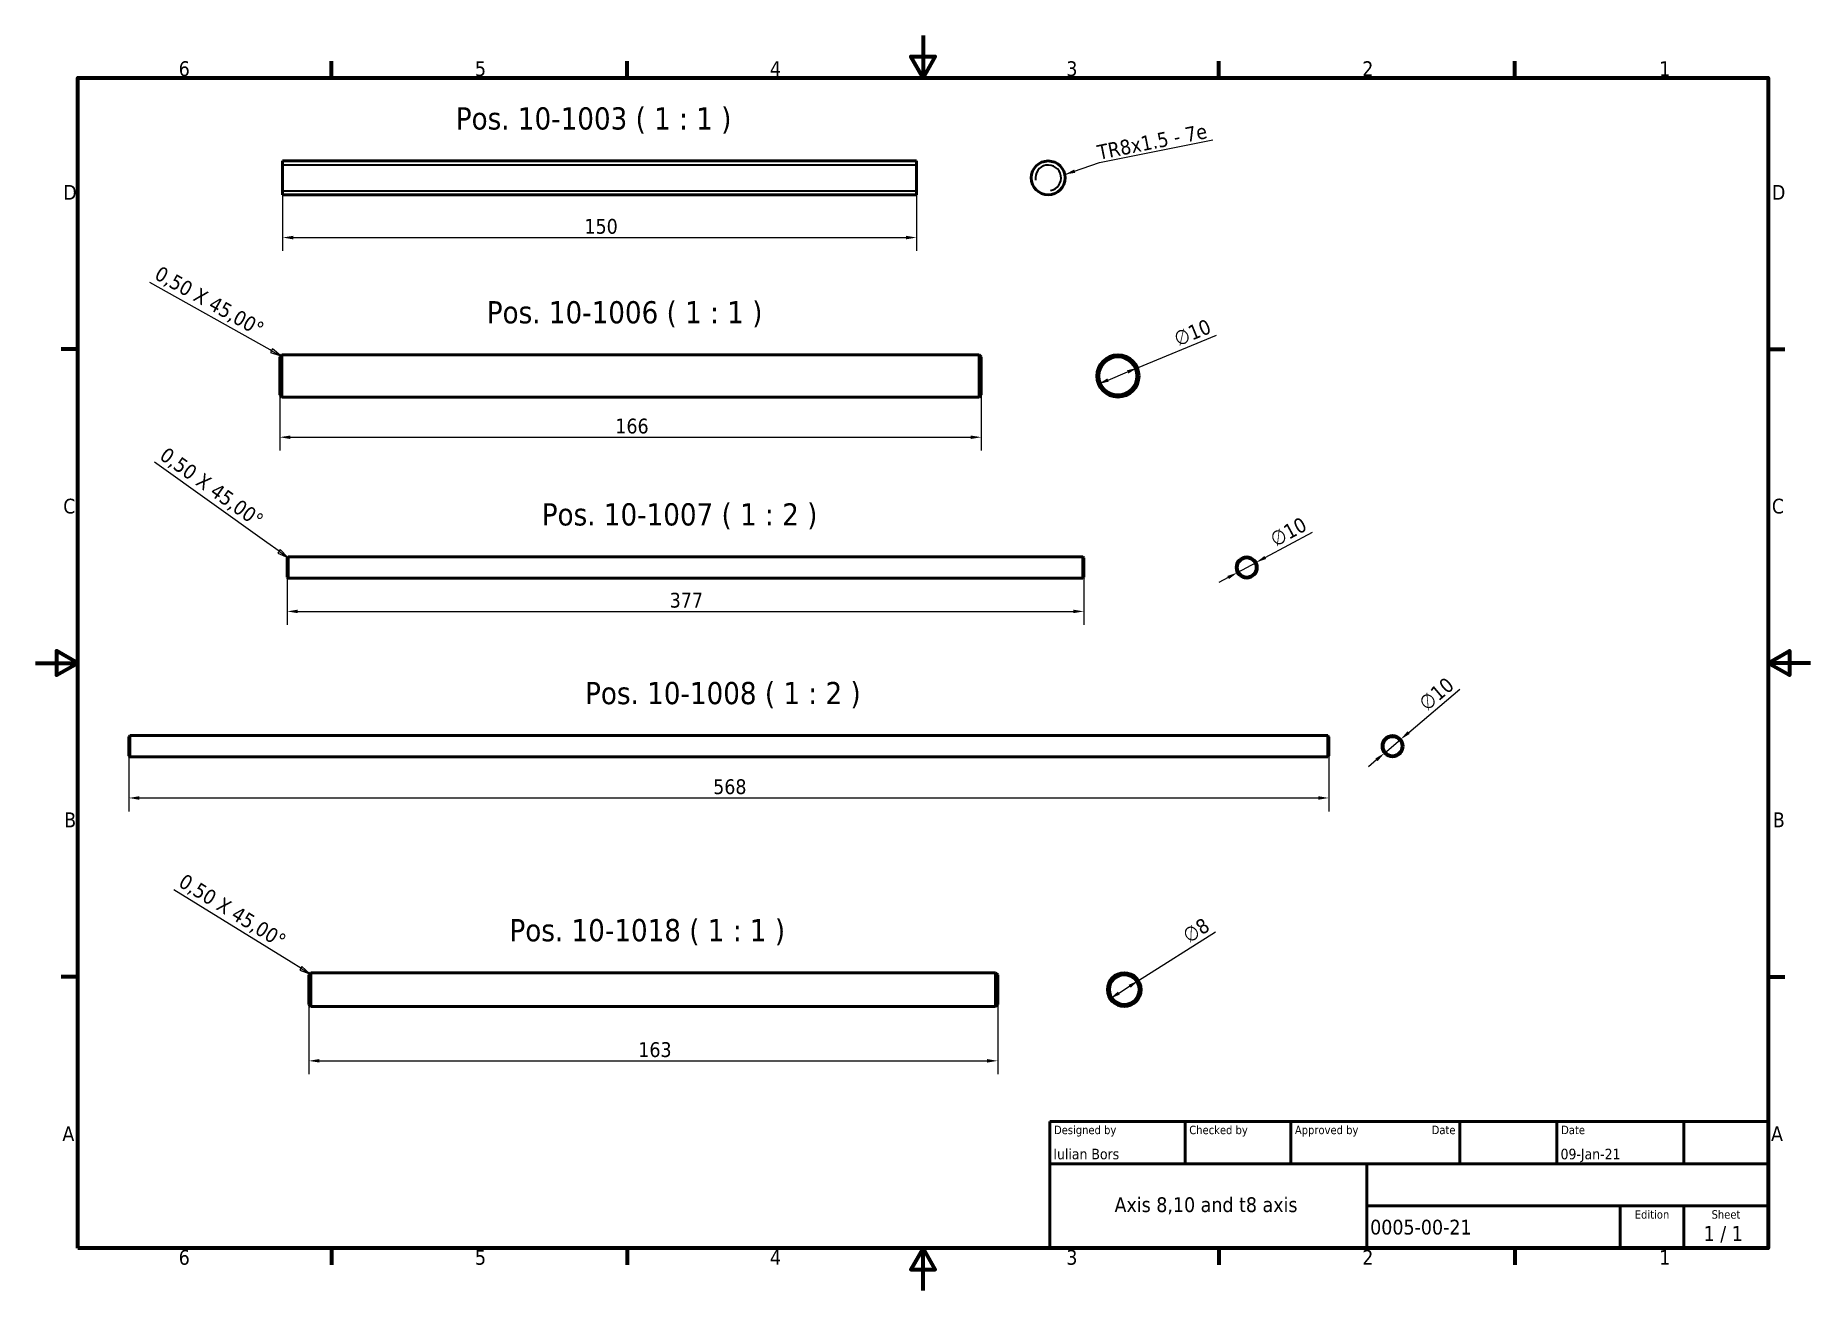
# Model space of a CAD drawing. Header units: millimetres. Extents: x 0 to 420, y 0 to 297.
import ezdxf
from ezdxf.enums import TextEntityAlignment as Align

# ---------------------------------------------------------------- set-up
doc = ezdxf.new("R2010")
doc.units = ezdxf.units.MM
for name, color, linetype, lineweight in [('Border (ISO)', 7, 'Continuous', 70), ('Dimension (ISO)', 7, 'Continuous', 25), ('Symbol (ISO)', 7, 'Continuous', 25), ('Title (ISO)', 7, 'Continuous', 50), ('Visible (ISO)', 7, 'Continuous', 50), ('Visible Narrow (ISO)', 7, 'Continuous', 35)]:
    doc.layers.add(name, color=color, linetype=linetype, lineweight=lineweight)
doc.styles.add('Label Text (ISO)', font='tahoma.ttf')
doc.styles.add('Note Text (ISO)', font='tahoma.ttf')
doc.styles.add('Text Style39', font='tahoma.ttf')
doc.styles.add('Text Style41', font='tahoma.ttf')
doc.dimstyles.new('Default (ISO)', dxfattribs={"dimtxt": 3.5, "dimasz": 2.5, "dimexe": 3.175, "dimexo": 0, "dimgap": 0.762, "dimtad": 1, "dimrnd": 1e-08, "dimzin": 0, "dimtxsty": 'Note Text (ISO)', "dimcen": 0.09, "dimdle": 10, "dimclrd": 256, "dimclre": 256, "dimclrt": 256, "dimazin": 0, "dimtfac": 1.001486, "dimtmove": 0, "dimatfit": 3, "dimfxl": 1, "dimtolj": 1, "dimtzin": 0, "dimlwd": -1, "dimlwe": -1, "dimarcsym": 0})
doc.dimstyles.new('Default (ISO)$7', dxfattribs={"dimtxt": 3.5, "dimasz": 2.5, "dimexe": 3.175, "dimexo": 0, "dimgap": 0.762, "dimtad": 1, "dimrnd": 1e-08, "dimzin": 0, "dimtxsty": 'Note Text (ISO)', "dimcen": 0.09, "dimdle": 10, "dimclrd": 256, "dimclre": 256, "dimclrt": 256, "dimazin": 0, "dimtfac": 1.001486, "dimtmove": 0, "dimatfit": 3, "dimfxl": 1, "dimtolj": 1, "dimtzin": 0, "dimlwd": -1, "dimlwe": -1, "dimarcsym": 0})

# ---------------------------------------------------------------- blocks, each defined once
blk = doc.blocks.new('Borders Default Border')
at = {"layer": 'Border (ISO)'}
for p, q in [((70, 287), (70, 290.9)), ((140, 287), (140, 290.9)), ((280, 287), (280, 290.9)), ((350, 287), (350, 290.9)), ((10, 222.75), (6.1, 222.75)), ((410, 222.75), (413.9, 222.75)), ((10, 74.25), (6.1, 74.25)), ((410, 74.25), (413.9, 74.25)), ((70, 10), (70, 6.1)), ((140, 10), (140, 6.1)), ((280, 10), (280, 6.1)), ((350, 10), (350, 6.1))]:
    blk.add_line(p, q, dxfattribs=at)
at = {"layer": 'Border (ISO)', "flags": 128}
for points in [[(210, 297), (210, 287), (207.11, 292), (212.89, 292), (210, 287)], [(10, 10), (10, 287), (410, 287), (410, 10), (10, 10)], [(0, 148.5), (10, 148.5), (5, 151.39), (5, 145.61), (10, 148.5)], [(420, 148.5), (410, 148.5), (415, 151.39), (415, 145.61), (410, 148.5)], [(210, 0), (210, 10), (207.11, 5), (212.89, 5), (210, 10)]]:
    blk.add_lwpolyline(points, dxfattribs=at)
at = {"layer": 'Border (ISO)', "char_height": 3.5, "attachment_point": 7, "style": 'Note Text (ISO)'}
for s, insert in [('6', (33.88, 287.33)), ('5', (103.98, 287.33)), ('4', (173.78, 287.4)), ('3', (243.91, 287.33)), ('2', (313.94, 287.4)), ('1', (384.21, 287.4)), ('D', (6.57, 258.13)), ('D', (410.87, 258.13)), ('C', (6.56, 183.81)), ('C', (410.86, 183.81)), ('B', (6.78, 109.63)), ('B', (411.08, 109.63)), ('A', (6.36, 35.38)), ('A', (410.66, 35.38)), ('6', (33.88, 6.03)), ('5', (103.98, 6.03)), ('4', (173.78, 6.1)), ('3', (243.91, 6.03)), ('2', (313.94, 6.1)), ('1', (384.21, 6.1))]:
    blk.add_mtext(s, dxfattribs=dict(at, insert=insert))
blk = doc.blocks.new('Title Blocks ISO')
at = {"layer": 'Title (ISO)'}
for p, q in [((270.07, 130), (100.07, 130)), ((100.07, 130), (100.07, 100)), ((132.07, 120), (132.07, 130)), ((157.07, 120), (157.07, 130)), ((197.07, 120), (197.07, 130)), ((220.07, 120), (220.07, 130)), ((250.07, 120), (250.07, 130)), ((270.07, 100), (270.07, 130)), ((100.07, 120), (270.07, 120)), ((175.07, 120), (175.07, 100)), ((270.07, 110), (175.07, 110)), ((235.07, 100), (235.07, 110)), ((250.07, 100), (250.07, 110)), ((100.07, 100), (270.07, 100))]:
    blk.add_line(p, q, dxfattribs=at)
at = {"layer": 'Title (ISO)', "style": 'Text Style41'}
for s, p in [('Designed by', (101.07, 129)), ('Checked by', (133.07, 129)), ('Approved by', (158.07, 129)), ('Date', (221.07, 129))]:
    blk.add_text(s, height=2, dxfattribs=at).set_placement(p, align=Align.TOP_LEFT)
blk.add_text('Date', height=2, dxfattribs=at).set_placement((196.07, 129), align=Align.TOP_RIGHT)
for s, p in [('Edition', (242.57, 109)), ('Sheet', (260.07, 109))]:
    blk.add_text(s, height=2, dxfattribs=at).set_placement(p, align=Align.TOP_CENTER)
at = {"layer": 'Title (ISO)', "style": 'Note Text (ISO)'}
blk.add_text('1 / 1 ', height=3.5, dxfattribs=at).set_placement((260.07, 103.5), align=Align.MIDDLE_CENTER)
at = {"layer": 'Title (ISO)'}
for tag, p, height, style in [('AUTHOR_001', (100.92, 121.05), 2.5, 'Text Style39'), ('CREATION_DATE_001', (220.93, 121.05), 2.5, 'Text Style39'), ('COMPANY_001', (115.39, 108.56), 3.5, 'Note Text (ISO)'), ('PART_NUMBER_001', (175.88, 103.25), 3.5, 'Note Text (ISO)')]:
    blk.add_attdef(tag, p, '', height=height, dxfattribs=dict(at, style=style))
at = {"layer": 'Title (ISO)', "style": 'Text Style39'}
for tag, p in [('CHECKED_BY', (133.07, 121)), ('ENG_APPROVED_BY', (158.07, 121))]:
    blk.add_attdef(tag, text='', height=2.5, dxfattribs=at).set_placement(p, align=Align.BOTTOM_LEFT)
blk.add_attdef('ENG_APPROVAL_DATE', text='', height=2.5, dxfattribs=at).set_placement((196.07, 121), align=Align.BOTTOM_RIGHT)
at = {"layer": 'Title (ISO)', "style": 'Note Text (ISO)'}
for tag, p in [('TITLE', (222.57, 115)), ('REVISION_NUMBER', (242.57, 103.5))]:
    blk.add_attdef(tag, text='', height=3.5, dxfattribs=at).set_placement(p, align=Align.MIDDLE_CENTER)
blk = doc.blocks.new('*D6')
at = {"layer": 'Defpoints', "color": 0, "transparency": 16777216}
for p in [(57.79, 211.93), (223.79, 211.93), (223.79, 201.93)]:
    blk.add_point(p, dxfattribs=at)
at = {"layer": 'Dimension (ISO)', "transparency": 16777216}
for p, q in [((57.79, 211.93), (57.79, 198.75)), ((223.79, 211.93), (223.79, 198.75)), ((60.29, 201.93), (221.29, 201.93))]:
    blk.add_line(p, q, dxfattribs=at)
for points in [[(60.29, 202.34), (60.29, 201.51), (57.79, 201.93)], [(221.29, 202.34), (221.29, 201.51), (223.79, 201.93)]]:
    blk.add_solid(points, dxfattribs=at)
at = {"layer": 'Dimension (ISO)', "transparency": 16777216, "insert": (137.2, 206.33), "char_height": 3.5, "attachment_point": 1, "style": 'Note Text (ISO)'}
blk.add_mtext('\\A1;166', dxfattribs=at)
blk = doc.blocks.new('*D7')
at = {"layer": 'Defpoints', "color": 0, "transparency": 16777216}
for p in [(251.49, 214.52), (260.73, 218.34)]:
    blk.add_point(p, dxfattribs=at)
at = {"layer": 'Dimension (ISO)', "transparency": 16777216}
for p, q in [((260.73, 218.34), (279.42, 226.05)), ((253.8, 215.47), (258.42, 217.38))]:
    blk.add_line(p, q, dxfattribs=at)
for points in [[(253.64, 215.86), (253.96, 215.09), (251.49, 214.52)], [(258.26, 217.77), (258.58, 217), (260.73, 218.34)]]:
    blk.add_solid(points, dxfattribs=at)
at = {"layer": 'Dimension (ISO)', "transparency": 16777216, "insert": (268.98, 226.64), "char_height": 3.5, "attachment_point": 1, "rotation": 22.4288, "style": 'Note Text (ISO)'}
blk.add_mtext('\\A1;∅10', dxfattribs=at)
blk = doc.blocks.new('*D8')
at = {"layer": 'Defpoints', "color": 0, "transparency": 16777216}
for p in [(64.67, 67.7), (227.67, 67.7), (227.67, 54.35)]:
    blk.add_point(p, dxfattribs=at)
at = {"layer": 'Dimension (ISO)', "transparency": 16777216}
for p, q in [((64.67, 67.7), (64.67, 51.18)), ((227.67, 67.7), (227.67, 51.18)), ((67.17, 54.35), (225.17, 54.35))]:
    blk.add_line(p, q, dxfattribs=at)
for points in [[(67.17, 54.77), (67.17, 53.94), (64.67, 54.35)], [(225.17, 54.77), (225.17, 53.94), (227.67, 54.35)]]:
    blk.add_solid(points, dxfattribs=at)
at = {"layer": 'Dimension (ISO)', "transparency": 16777216, "insert": (142.63, 58.76), "char_height": 3.5, "attachment_point": 1, "style": 'Note Text (ISO)'}
blk.add_mtext('\\A1;163', dxfattribs=at)
blk = doc.blocks.new('*D9')
at = {"layer": 'Defpoints', "color": 0, "transparency": 16777216}
for p in [(260.99, 73.34), (254.24, 69.06)]:
    blk.add_point(p, dxfattribs=at)
at = {"layer": 'Dimension (ISO)', "transparency": 16777216}
for p, q in [((260.99, 73.34), (279.22, 84.88)), ((256.35, 70.4), (258.88, 72))]:
    blk.add_line(p, q, dxfattribs=at)
for points in [[(258.66, 72.35), (259.11, 71.65), (260.99, 73.34)], [(256.13, 70.75), (256.57, 70.04), (254.24, 69.06)]]:
    blk.add_solid(points, dxfattribs=at)
at = {"layer": 'Dimension (ISO)', "transparency": 16777216, "insert": (271.03, 85.06), "char_height": 3.5, "attachment_point": 1, "rotation": 32.3519, "style": 'Note Text (ISO)'}
blk.add_mtext('\\A1;∅8', dxfattribs=at)
blk = doc.blocks.new('Chamfer Note1')
at = {"layer": 'Symbol (ISO)'}
for p, q in [((60.49, 77.68), (32.72, 94.82)), ((62.79, 76.26), (60.49, 77.68)), ((63.05, 76.69), (62.53, 75.84)), ((62.53, 75.84), (64.92, 74.95)), ((62.79, 76.26), (64.92, 74.95)), ((64.92, 74.95), (63.05, 76.69))]:
    blk.add_line(p, q, dxfattribs=at)
at = {"layer": 'Symbol (ISO)', "flags": 128}
blk.add_lwpolyline([(62.53, 75.84), (64.92, 74.95), (63.05, 76.69), (62.53, 75.84)], dxfattribs=at)
at = {"layer": 'Symbol (ISO)'}
blk.add_solid([(62.53, 75.84), (64.92, 74.95), (63.05, 76.69), (62.53, 75.84)], dxfattribs=at)
at = {"layer": 'Symbol (ISO)', "insert": (33.28, 95.37), "char_height": 3.5, "attachment_point": 7, "rotation": 328.3168, "style": 'Note Text (ISO)'}
blk.add_mtext('0,50 X 45,00°', dxfattribs=at)
blk = doc.blocks.new('Chamfer Note2')
at = {"layer": 'Symbol (ISO)'}
for p, q in [((55.54, 222.58), (27.07, 238.53)), ((56.11, 222.84), (55.62, 221.96)), ((58.04, 221.18), (56.11, 222.84)), ((55.86, 222.4), (55.54, 222.58)), ((55.62, 221.96), (58.04, 221.18)), ((55.86, 222.4), (58.04, 221.18))]:
    blk.add_line(p, q, dxfattribs=at)
at = {"layer": 'Symbol (ISO)', "flags": 128}
blk.add_lwpolyline([(55.62, 221.96), (58.04, 221.18), (56.11, 222.84), (55.62, 221.96)], dxfattribs=at)
at = {"layer": 'Symbol (ISO)'}
blk.add_solid([(55.62, 221.96), (58.04, 221.18), (56.11, 222.84), (55.62, 221.96)], dxfattribs=at)
at = {"layer": 'Symbol (ISO)', "insert": (27.61, 239.1), "char_height": 3.5, "attachment_point": 7, "rotation": 330.7385, "style": 'Note Text (ISO)'}
blk.add_mtext('0,50 X 45,00°', dxfattribs=at)
blk = doc.blocks.new('*D12')
at = {"layer": 'Defpoints', "color": 0, "transparency": 16777216}
for p in [(22.05, 126.56), (306.05, 126.56), (306.05, 116.56)]:
    blk.add_point(p, dxfattribs=at)
at = {"layer": 'Dimension (ISO)', "transparency": 16777216}
for p, q in [((22.05, 126.56), (22.05, 113.38)), ((306.05, 126.56), (306.05, 113.38)), ((24.55, 116.56), (303.55, 116.56))]:
    blk.add_line(p, q, dxfattribs=at)
for points in [[(24.55, 116.97), (24.55, 116.14), (22.05, 116.56)], [(303.55, 116.97), (303.55, 116.14), (306.05, 116.56)]]:
    blk.add_solid(points, dxfattribs=at)
at = {"layer": 'Dimension (ISO)', "transparency": 16777216, "insert": (160.35, 120.98), "char_height": 3.5, "attachment_point": 1, "style": 'Note Text (ISO)'}
blk.add_mtext('\\A1;568', dxfattribs=at)
blk = doc.blocks.new('*D13')
at = {"layer": 'Defpoints', "color": 0, "transparency": 16777216}
for p in [(323.01, 130.42), (319.2, 127.19)]:
    blk.add_point(p, dxfattribs=at)
at = {"layer": 'Dimension (ISO)', "transparency": 16777216}
for p, q in [((324.92, 132.04), (337.06, 142.31)), ((319.2, 127.19), (323.01, 130.42)), ((317.29, 125.57), (315.38, 123.96))]:
    blk.add_line(p, q, dxfattribs=at)
for points in [[(324.65, 132.35), (325.19, 131.72), (323.01, 130.42)], [(317.02, 125.89), (317.56, 125.26), (319.2, 127.19)]]:
    blk.add_solid(points, dxfattribs=at)
at = {"layer": 'Dimension (ISO)', "transparency": 16777216, "insert": (326.94, 139.68), "char_height": 3.5, "attachment_point": 1, "rotation": 40.2534, "style": 'Note Text (ISO)'}
blk.add_mtext('\\A1;∅10', dxfattribs=at)
blk = doc.blocks.new('*D14')
at = {"layer": 'Defpoints', "color": 0, "transparency": 16777216}
for p in [(59.55, 168.85), (248.05, 168.85), (248.05, 160.71)]:
    blk.add_point(p, dxfattribs=at)
at = {"layer": 'Dimension (ISO)', "transparency": 16777216}
for p, q in [((59.55, 168.85), (59.55, 157.53)), ((248.05, 168.85), (248.05, 157.53)), ((62.05, 160.71), (245.55, 160.71))]:
    blk.add_line(p, q, dxfattribs=at)
for points in [[(62.05, 161.12), (62.05, 160.29), (59.55, 160.71)], [(245.55, 161.12), (245.55, 160.29), (248.05, 160.71)]]:
    blk.add_solid(points, dxfattribs=at)
at = {"layer": 'Dimension (ISO)', "transparency": 16777216, "insert": (150.06, 165.11), "char_height": 3.5, "attachment_point": 1, "style": 'Note Text (ISO)'}
blk.add_mtext('\\A1;377', dxfattribs=at)
blk = doc.blocks.new('Chamfer Note3')
at = {"layer": 'Symbol (ISO)'}
for p, q in [((54.72, 177.01), (28.18, 195.99)), ((57.64, 174.93), (54.72, 177.01)), ((57.93, 175.33), (57.35, 174.52)), ((57.35, 174.52), (59.68, 173.47)), ((57.64, 174.93), (59.68, 173.47)), ((59.68, 173.47), (57.93, 175.33))]:
    blk.add_line(p, q, dxfattribs=at)
at = {"layer": 'Symbol (ISO)', "flags": 128}
blk.add_lwpolyline([(57.35, 174.52), (59.68, 173.47), (57.93, 175.33), (57.35, 174.52)], dxfattribs=at)
at = {"layer": 'Symbol (ISO)'}
blk.add_solid([(57.35, 174.52), (59.68, 173.47), (57.93, 175.33), (57.35, 174.52)], dxfattribs=at)
at = {"layer": 'Symbol (ISO)', "insert": (28.78, 196.5), "char_height": 3.5, "attachment_point": 7, "rotation": 324.445, "style": 'Note Text (ISO)'}
blk.add_mtext('0,50 X 45,00°', dxfattribs=at)
blk = doc.blocks.new('*D16')
at = {"layer": 'Defpoints', "color": 0, "transparency": 16777216}
for p in [(288.8, 172.29), (284.41, 169.91)]:
    blk.add_point(p, dxfattribs=at)
at = {"layer": 'Dimension (ISO)', "transparency": 16777216}
for p, q in [((291, 173.47), (302.17, 179.5)), ((284.41, 169.91), (288.8, 172.29)), ((282.21, 168.72), (280.01, 167.53))]:
    blk.add_line(p, q, dxfattribs=at)
for points in [[(290.81, 173.84), (291.2, 173.11), (288.8, 172.29)], [(282.01, 169.09), (282.4, 168.36), (284.41, 169.91)]]:
    blk.add_solid(points, dxfattribs=at)
at = {"layer": 'Dimension (ISO)', "transparency": 16777216, "insert": (291.72, 179.01), "char_height": 3.5, "attachment_point": 1, "rotation": 28.3681, "style": 'Note Text (ISO)'}
blk.add_mtext('\\A1;∅10', dxfattribs=at)
blk = doc.blocks.new('*D17')
at = {"layer": 'Defpoints', "color": 0, "transparency": 16777216}
for p in [(58.47, 259.3), (208.47, 259.3), (208.47, 249.18)]:
    blk.add_point(p, dxfattribs=at)
at = {"layer": 'Dimension (ISO)', "transparency": 16777216}
for p, q in [((58.47, 259.3), (58.47, 246.01)), ((208.47, 259.3), (208.47, 246.01)), ((60.97, 249.18), (205.97, 249.18))]:
    blk.add_line(p, q, dxfattribs=at)
for points in [[(60.97, 249.6), (60.97, 248.76), (58.47, 249.18)], [(205.97, 249.6), (205.97, 248.76), (208.47, 249.18)]]:
    blk.add_solid(points, dxfattribs=at)
at = {"layer": 'Dimension (ISO)', "transparency": 16777216, "insert": (129.89, 253.59), "char_height": 3.5, "attachment_point": 1, "style": 'Note Text (ISO)'}
blk.add_mtext('\\A1;150', dxfattribs=at)

msp = doc.modelspace()

# ---------------------------------------------------------------- linework, layer by layer
at = {"layer": 'Visible (ISO)'}
for p, q in [((58.47, 259.3), (58.47, 267.3)), ((58.47, 267.3), (208.47, 267.3)), ((208.47, 259.3), (208.47, 267.3)), ((58.47, 259.3), (208.47, 259.3)), ((57.79, 220.93), (58.29, 221.43)), ((57.79, 211.93), (57.79, 220.93)), ((58.29, 221.43), (58.29, 211.43)), ((58.29, 221.43), (223.29, 221.43)), ((223.29, 211.43), (223.29, 221.43)), ((223.79, 220.93), (223.29, 221.43)), ((223.79, 220.93), (223.79, 211.93)), ((57.79, 211.93), (58.29, 211.43)), ((58.29, 211.43), (223.29, 211.43)), ((223.79, 211.93), (223.29, 211.43)), ((59.55, 173.35), (59.8, 173.6)), ((59.55, 168.85), (59.55, 173.35)), ((59.8, 173.6), (59.8, 168.6)), ((59.8, 173.6), (247.8, 173.6)), ((247.8, 168.6), (247.8, 173.6)), ((248.05, 173.35), (247.8, 173.6)), ((248.05, 173.35), (248.05, 168.85)), ((59.55, 168.85), (59.8, 168.6)), ((59.8, 168.6), (247.8, 168.6)), ((248.05, 168.85), (247.8, 168.6)), ((22.05, 131.06), (22.3, 131.31)), ((22.05, 126.56), (22.05, 131.06)), ((22.3, 131.31), (22.3, 126.31)), ((22.3, 131.31), (305.8, 131.31)), ((305.8, 126.31), (305.8, 131.31)), ((306.05, 131.06), (305.8, 131.31)), ((306.05, 131.06), (306.05, 126.56)), ((22.05, 126.56), (22.3, 126.31)), ((22.3, 126.31), (305.8, 126.31)), ((306.05, 126.56), (305.8, 126.31)), ((64.67, 74.7), (65.17, 75.2)), ((64.67, 67.7), (64.67, 74.7)), ((65.17, 75.2), (65.17, 67.2)), ((65.17, 75.2), (227.17, 75.2)), ((227.17, 67.2), (227.17, 75.2)), ((227.67, 74.7), (227.17, 75.2)), ((227.67, 74.7), (227.67, 67.7)), ((64.67, 67.7), (65.17, 67.2)), ((227.67, 67.7), (227.17, 67.2)), ((65.17, 67.2), (227.17, 67.2))]:
    msp.add_line(p, q, dxfattribs=at)
for centre, radius in [((239.63, 263.3), 4), ((256.11, 216.43), 5), ((256.11, 216.43), 4.5), ((286.6, 171.1), 2.5), ((286.6, 171.1), 2.25), ((321.11, 128.81), 2.5), ((321.11, 128.81), 2.25), ((257.62, 71.2), 4), ((257.62, 71.2), 3.5)]:
    msp.add_circle(centre, radius, dxfattribs=at)
at = {"layer": 'Visible Narrow (ISO)'}
for p, q in [((208.47, 266.33), (58.47, 266.33)), ((58.47, 260.26), (208.47, 260.26))]:
    msp.add_line(p, q, dxfattribs=at)
msp.add_arc((239.63, 263.3), 3.04, 280, 190, dxfattribs=at)

# ---------------------------------------------------------------- block references
msp.add_blockref('Borders Default Border', (0, 0))
msp.add_blockref('Title Blocks ISO', (139.93, -90)).add_auto_attribs({'PART_NUMBER_001': '0005-00-21', 'COMPANY_001': 'Axis 8,10 and t8 axis', 'AUTHOR_001': 'Iulian Bors', 'CREATION_DATE_001': '09-Jan-21'})
at = {"layer": 'Symbol (ISO)'}
for name in ['Chamfer Note2', 'Chamfer Note3', 'Chamfer Note1']:
    msp.add_blockref(name, (0, 0), dxfattribs=at)

# ---------------------------------------------------------------- texts
at = {"layer": 'Symbol (ISO)', "char_height": 5.25, "attachment_point": 7, "style": 'Label Text (ISO)'}
for s, insert in [('Pos. 10-1003 ( 1 : 1 )', (99.46, 273.8)), ('Pos. 10-1006 ( 1 : 1 )', (106.79, 227.93)), ('Pos. 10-1007 ( 1 : 2 )', (119.8, 180.1)), ('Pos. 10-1008 ( 1 : 2 )', (130.05, 137.81)), ('Pos. 10-1018 ( 1 : 1 )', (112.16, 81.7))]:
    msp.add_mtext(s, dxfattribs=dict(at, insert=insert))
at = {"layer": 'Symbol (ISO)', "insert": (251.68, 267.5), "char_height": 3.5, "width": 27.7042, "attachment_point": 7, "rotation": 11.3492, "style": 'Note Text (ISO)'}
msp.add_mtext('TR8x1.5 - 7e', dxfattribs=at)

# ---------------------------------------------------------------- dimensions: what is measured, and where the dimension line sits
at = {"layer": 'Dimension (ISO)'}
for base, p1, p2, override, picture, middle in [((208.47, 249.18), (58.47, 259.3), (208.47, 259.3), {"dimgap": 0.762, "dimdec": 0, "dimtol": 0, "dimlim": 0, "dimtp": 0, "dimtm": 0, "dimtdec": 2, "dimtofl": 0, "dimatfit": 1}, '*D17', (133.47, 249.18)), ((223.79, 201.93), (57.79, 211.93), (223.79, 211.93), {"dimgap": 0.762, "dimdec": 0, "dimtol": 0, "dimlim": 0, "dimtp": 0, "dimtm": 0, "dimtdec": 2, "dimtofl": 0, "dimatfit": 1}, '*D6', (140.79, 201.93)), ((248.05, 160.71), (59.55, 168.85), (248.05, 168.85), {"dimgap": 0.762, "dimdec": 0, "dimlfac": 2, "dimtol": 0, "dimlim": 0, "dimtp": 0, "dimtm": 0, "dimtdec": 2, "dimtofl": 0, "dimatfit": 1}, '*D14', (153.8, 160.71)), ((306.05, 116.56), (22.05, 126.56), (306.05, 126.56), {"dimgap": 0.762, "dimdec": 0, "dimlfac": 2, "dimtol": 0, "dimlim": 0, "dimtp": 0, "dimtm": 0, "dimtdec": 2, "dimtofl": 0, "dimatfit": 1}, '*D12', (164.05, 116.56)), ((227.67, 54.35), (64.67, 67.7), (227.67, 67.7), {"dimgap": 0.762, "dimdec": 0, "dimtol": 0, "dimlim": 0, "dimtp": 0, "dimtm": 0, "dimtdec": 2, "dimtofl": 0, "dimatfit": 1}, '*D8', (146.17, 54.35))]:
    dim = msp.add_linear_dim(base=base, p1=p1, p2=p2, angle=180, dimstyle='Default (ISO)', override=override, dxfattribs=at)
    dim.commit()
    dim.dimension.update_dxf_attribs({"geometry": picture, "text_midpoint": middle, "dimtype": 160})
for p1, p2, override, picture, middle in [((251.49, 214.52), (260.73, 218.34), {"dimgap": 0.762, "dimdec": 0, "dimlfac": 1, "dimtol": 0, "dimlim": 0, "dimtp": 0, "dimtm": 0, "dimtdec": 2, "dimatfit": 2}, '*D7', (274.71, 224.11)), ((284.41, 169.91), (288.8, 172.29), {"dimgap": 0.762, "dimdec": 0, "dimlfac": 2, "dimtol": 0, "dimlim": 0, "dimtp": 0, "dimtm": 0, "dimtdec": 2, "dimatfit": 2}, '*D16', (297.69, 177.08)), ((319.2, 127.19), (323.01, 130.42), {"dimgap": 0.762, "dimdec": 0, "dimlfac": 2, "dimtol": 0, "dimlim": 0, "dimtp": 0, "dimtm": 0, "dimtdec": 2, "dimatfit": 2}, '*D13', (333.17, 139.02)), ((254.24, 69.06), (260.99, 73.34), {"dimgap": 0.762, "dimdec": 0, "dimlfac": 1, "dimtol": 0, "dimlim": 0, "dimtp": 0, "dimtm": 0, "dimtdec": 2, "dimatfit": 2}, '*D9', (276.01, 82.85))]:
    dim = msp.add_diameter_dim_2p(p1=p1, p2=p2, dimstyle='Default (ISO)', override=override, dxfattribs=at)
    dim.commit()
    dim.dimension.update_dxf_attribs({"geometry": picture, "text_midpoint": middle, "dimtype": 163})

# ---------------------------------------------------------------- leaders
at = {"layer": 'Symbol (ISO)', "annotation_type": 0, "has_hookline": 1, "hookline_direction": 0, "text_width": 27.32, "horizontal_direction": (0.980446, 0.196789, 0)}
msp.add_leader([(243.55, 264.09), (251.79, 266.93)], dimstyle='Default (ISO)$7', override={"dimgap": 0, "dimtad": 1}, dxfattribs=at)

doc.saveas('drawing.dxf')
